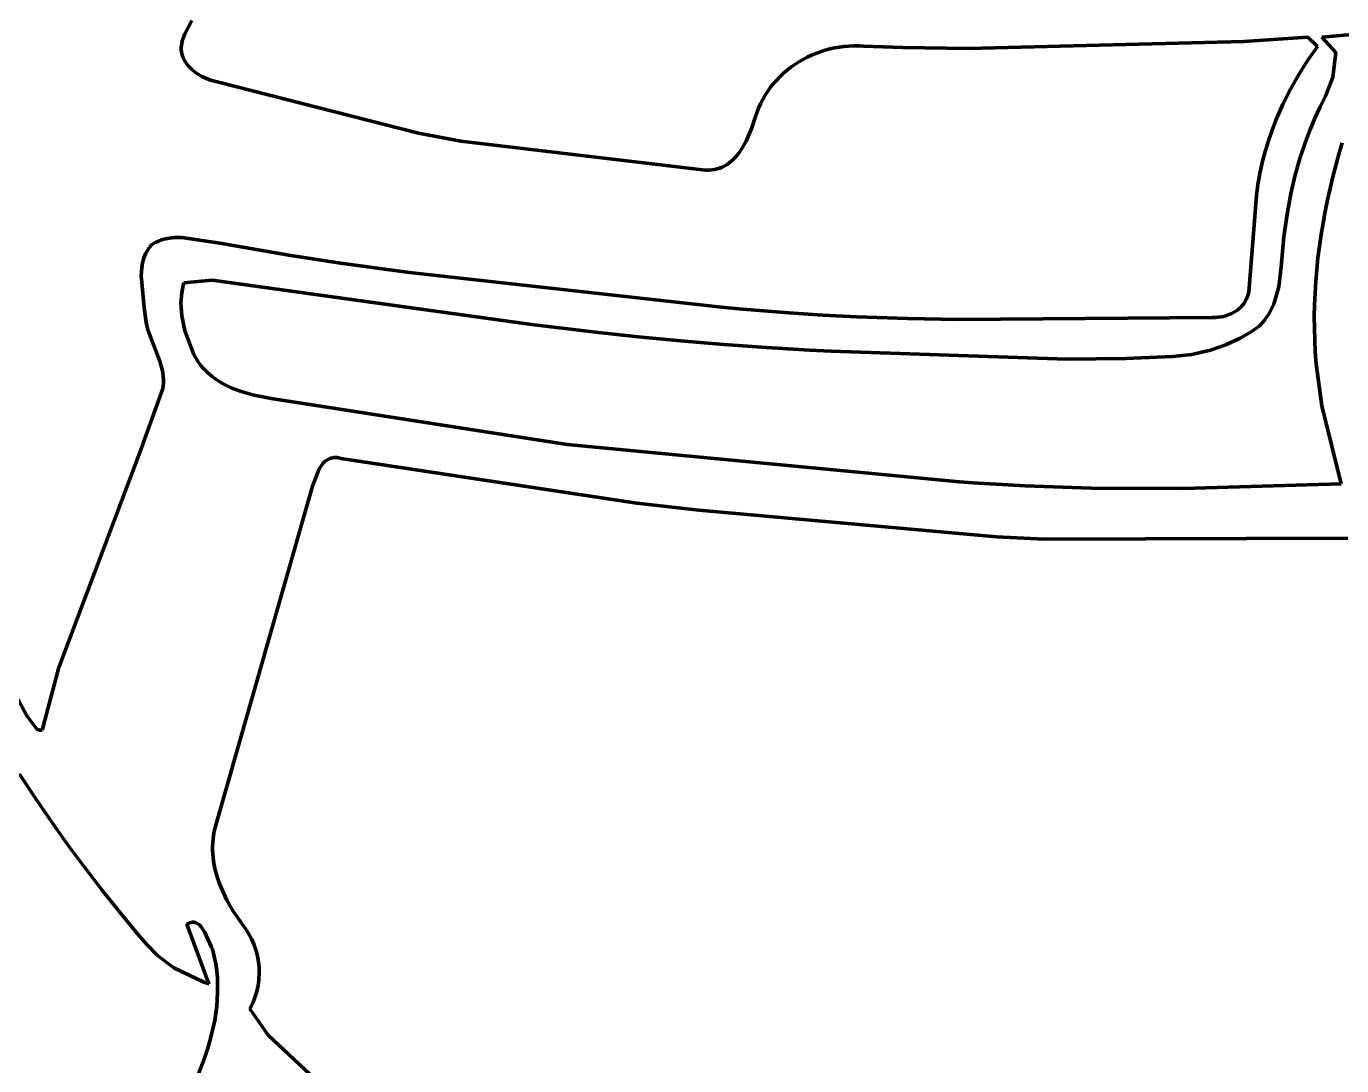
# Model space of a CAD drawing. Header units: millimetres. Extents: x 0 to 14, y 0 to 17.6.
# Drawn here: x 6.058 to 8.891, y 9.723 to 11.961 of the extents above; entities that cross this region are included whole.
import ezdxf

# ---------------------------------------------------------------- set-up
doc = ezdxf.new("R2010")
doc.units = ezdxf.units.MM
doc.layers.add('color#010506ff', color=7, linetype='CONTINUOUS', lineweight=100)
doc.layers.add('color#ffffffff', color=7, linetype='CONTINUOUS', lineweight=100)

msp = doc.modelspace()

# ---------------------------------------------------------------- linework, layer by layer
at = {"layer": 'color#010506ff'}
for p, q in [((6.3994, 11.9448), (6.4143, 11.9734)), ((6.3926, 11.9246), (6.3938, 11.9296)), ((6.3938, 11.9296), (6.3994, 11.9448)), ((8.68, 11.9287), (8.0868, 11.9135)), ((8.8176, 11.9377), (8.68, 11.9287)), ((8.8387, 11.9178), (8.8176, 11.9377)), ((8.9783, 11.949), (8.8481, 11.9376)), ((8.8481, 11.9376), (8.8784, 11.9048)), ((6.3916, 11.915), (6.3919, 11.9198)), ((6.3917, 11.9104), (6.3916, 11.915)), ((6.3922, 11.9059), (6.3917, 11.9104)), ((6.3919, 11.9198), (6.3926, 11.9246)), ((6.393, 11.9016), (6.3922, 11.9059)), ((6.3942, 11.8973), (6.393, 11.9016)), ((7.7491, 11.899), (7.7398, 11.8946)), ((7.7586, 11.903), (7.7491, 11.899)), ((7.7683, 11.9066), (7.7586, 11.903)), ((7.7782, 11.9098), (7.7683, 11.9066)), ((7.7882, 11.9125), (7.7782, 11.9098)), ((7.7983, 11.9148), (7.7882, 11.9125)), ((7.8086, 11.9166), (7.7983, 11.9148)), ((7.8189, 11.9179), (7.8086, 11.9166)), ((7.8293, 11.9188), (7.8189, 11.9179)), ((7.8398, 11.9192), (7.8293, 11.9188)), ((7.8503, 11.9191), (7.8398, 11.9192)), ((7.8608, 11.9185), (7.8503, 11.9191)), ((7.9455, 11.9154), (7.8608, 11.9185)), ((8.0868, 11.9135), (7.9455, 11.9154)), ((8.818, 11.8883), (8.8387, 11.9178)), ((8.8784, 11.9048), (8.8719, 11.8515)), ((6.3958, 11.8932), (6.3942, 11.8973)), ((6.3976, 11.8893), (6.3958, 11.8932)), ((6.4021, 11.8818), (6.3976, 11.8893)), ((6.4077, 11.8748), (6.4021, 11.8818)), ((6.4142, 11.8684), (6.4077, 11.8748)), ((7.7047, 11.873), (7.6966, 11.8667)), ((7.7131, 11.879), (7.7047, 11.873)), ((7.7218, 11.8846), (7.7131, 11.879)), ((7.7307, 11.8898), (7.7218, 11.8846)), ((7.7398, 11.8946), (7.7307, 11.8898)), ((8.7987, 11.8577), (8.818, 11.8883)), ((6.4252, 11.8599), (6.4142, 11.8684)), ((6.4374, 11.8527), (6.4252, 11.8599)), ((6.4546, 11.8454), (6.4374, 11.8527)), ((6.472, 11.8407), (6.4546, 11.8454)), ((7.6741, 11.8455), (7.6673, 11.8378)), ((7.6813, 11.8529), (7.6741, 11.8455)), ((7.6888, 11.86), (7.6813, 11.8529)), ((7.6966, 11.8667), (7.6888, 11.86)), ((8.7808, 11.8261), (8.7987, 11.8577)), ((8.8719, 11.8515), (8.8562, 11.8111)), ((6.9025, 11.7311), (6.472, 11.8407)), ((7.6548, 11.8214), (7.6492, 11.8127)), ((7.6609, 11.8298), (7.6548, 11.8214)), ((7.6673, 11.8378), (7.6609, 11.8298)), ((8.7644, 11.7936), (8.7808, 11.8261)), ((7.6391, 11.7945), (7.6348, 11.785)), ((7.6439, 11.8038), (7.6391, 11.7945)), ((7.6492, 11.8127), (7.6439, 11.8038)), ((8.7498, 11.7602), (8.7644, 11.7936)), ((8.8442, 11.7875), (8.8331, 11.7635)), ((8.8562, 11.8111), (8.8442, 11.7875)), ((7.6275, 11.7651), (7.6203, 11.7424)), ((7.6309, 11.7752), (7.6275, 11.7651)), ((7.6348, 11.785), (7.6309, 11.7752)), ((8.741, 11.7376), (8.7498, 11.7602)), ((8.8331, 11.7635), (8.8229, 11.7391)), ((6.9934, 11.7136), (6.9025, 11.7311)), ((7.6203, 11.7424), (7.6083, 11.7139)), ((8.7331, 11.7147), (8.741, 11.7376)), ((8.8229, 11.7391), (8.8135, 11.7144)), ((7.5141, 11.6519), (6.9934, 11.7136)), ((7.6083, 11.7139), (7.5992, 11.6978)), ((8.726, 11.6915), (8.7331, 11.7147)), ((8.8135, 11.7144), (8.801, 11.6768)), ((8.8849, 11.686), (8.8919, 11.7105)), ((7.5805, 11.6745), (7.5762, 11.6706)), ((7.5846, 11.6787), (7.5805, 11.6745)), ((7.5923, 11.6878), (7.5846, 11.6787)), ((7.5992, 11.6978), (7.5923, 11.6878)), ((8.7198, 11.6681), (8.726, 11.6915)), ((8.801, 11.6768), (8.7903, 11.6387)), ((8.8782, 11.6615), (8.8849, 11.686)), ((7.5209, 11.6514), (7.5141, 11.6519)), ((7.5275, 11.6513), (7.5209, 11.6514)), ((7.5339, 11.6518), (7.5275, 11.6513)), ((7.54, 11.6527), (7.5339, 11.6518)), ((7.5458, 11.6541), (7.54, 11.6527)), ((7.5515, 11.6559), (7.5458, 11.6541)), ((7.5568, 11.6581), (7.5515, 11.6559)), ((7.562, 11.6607), (7.5568, 11.6581)), ((7.567, 11.6636), (7.562, 11.6607)), ((7.5717, 11.6669), (7.567, 11.6636)), ((7.5762, 11.6706), (7.5717, 11.6669)), ((8.7104, 11.6206), (8.7146, 11.6445)), ((8.7146, 11.6445), (8.7198, 11.6681)), ((8.8719, 11.6369), (8.8782, 11.6615)), ((8.7072, 11.5966), (8.7104, 11.6206)), ((8.7903, 11.6387), (8.7812, 11.6001)), ((8.866, 11.6122), (8.8719, 11.6369)), ((8.6906, 11.3885), (8.7072, 11.5966)), ((8.7812, 11.6001), (8.7738, 11.5611)), ((8.8555, 11.5626), (8.8605, 11.5874)), ((8.8605, 11.5874), (8.866, 11.6122)), ((8.7738, 11.5611), (8.7663, 11.5087)), ((8.8509, 11.5376), (8.8555, 11.5626)), ((8.8467, 11.5126), (8.8509, 11.5376)), ((6.3472, 11.5006), (6.357, 11.5034)), ((6.357, 11.5034), (6.3669, 11.5053)), ((6.3669, 11.5053), (6.377, 11.5062)), ((6.377, 11.5062), (6.3925, 11.5062)), ((6.3925, 11.5062), (6.4749, 11.4942)), ((8.7663, 11.5087), (8.7605, 11.4429)), ((8.843, 11.4876), (8.8467, 11.5126)), ((6.3155, 11.4724), (6.3182, 11.4773)), ((6.3182, 11.4773), (6.3212, 11.4821)), ((6.3212, 11.4821), (6.3246, 11.4867)), ((6.3246, 11.4867), (6.3283, 11.4912)), ((6.3283, 11.4912), (6.333, 11.494)), ((6.333, 11.494), (6.3376, 11.4965)), ((6.3376, 11.4965), (6.3424, 11.4987)), ((6.3424, 11.4987), (6.3472, 11.5006)), ((6.4749, 11.4942), (6.5119, 11.4875)), ((6.5119, 11.4875), (6.623, 11.4685)), ((8.8398, 11.4625), (8.843, 11.4876)), ((6.3064, 11.4411), (6.3083, 11.4519)), ((6.3083, 11.4519), (6.3113, 11.4623)), ((6.3113, 11.4623), (6.3133, 11.4674)), ((6.3133, 11.4674), (6.3155, 11.4724)), ((6.623, 11.4685), (6.7343, 11.4513)), ((6.7343, 11.4513), (6.8831, 11.4307)), ((8.8372, 11.4373), (8.8398, 11.4625)), ((6.3053, 11.4244), (6.3064, 11.4411)), ((6.312, 11.356), (6.3053, 11.4244)), ((6.8831, 11.4307), (7.5551, 11.3567)), ((8.7605, 11.4429), (8.7555, 11.4)), ((8.835, 11.4121), (8.8372, 11.4373)), ((6.3954, 11.4036), (6.3925, 11.3873)), ((6.3968, 11.409), (6.3954, 11.4036)), ((6.4585, 11.4142), (6.3968, 11.409)), ((7.146, 11.3188), (6.4585, 11.4142)), ((8.7555, 11.4), (8.7446, 11.3629)), ((8.8334, 11.3868), (8.835, 11.4121)), ((6.3925, 11.3873), (6.391, 11.3654)), ((6.391, 11.3654), (6.3926, 11.338)), ((8.6743, 11.357), (8.681, 11.3652)), ((8.681, 11.3652), (8.6862, 11.3745)), ((8.6862, 11.3745), (8.6888, 11.3813)), ((8.6888, 11.3813), (8.6906, 11.3885)), ((8.7446, 11.3629), (8.7339, 11.3415)), ((8.8319, 11.3362), (8.8323, 11.3615)), ((8.8323, 11.3615), (8.8334, 11.3868)), ((6.3144, 11.3343), (6.312, 11.356)), ((6.3158, 11.3234), (6.3144, 11.3343)), ((6.3926, 11.338), (6.3992, 11.3055)), ((7.5551, 11.3567), (7.5915, 11.353)), ((7.5915, 11.353), (7.6278, 11.3497)), ((7.6278, 11.3497), (7.7005, 11.3439)), ((7.7005, 11.3439), (7.7733, 11.3392)), ((7.7733, 11.3392), (7.8462, 11.3356)), ((7.8462, 11.3356), (7.9555, 11.3318)), ((8.0649, 11.3298), (8.6121, 11.3339)), ((8.6121, 11.3339), (8.6193, 11.3339)), ((8.6193, 11.3339), (8.6371, 11.3364)), ((8.6371, 11.3364), (8.6541, 11.3426)), ((8.6541, 11.3426), (8.6663, 11.35)), ((8.6663, 11.35), (8.6743, 11.357)), ((8.7339, 11.3415), (8.7229, 11.3259)), ((8.832, 11.3108), (8.8319, 11.3362)), ((6.3196, 11.3074), (6.3158, 11.3234)), ((6.3452, 11.2404), (6.3196, 11.3074)), ((6.3992, 11.3055), (6.4188, 11.2541)), ((7.2838, 11.3026), (7.146, 11.3188)), ((7.9555, 11.3318), (8.0649, 11.3298)), ((8.713, 11.3152), (8.6961, 11.3033)), ((8.7229, 11.3259), (8.713, 11.3152)), ((8.8327, 11.2854), (8.832, 11.3108)), ((7.3758, 11.2927), (7.2838, 11.3026)), ((7.4678, 11.2838), (7.3758, 11.2927)), ((7.56, 11.276), (7.4678, 11.2838)), ((7.6523, 11.2693), (7.56, 11.276)), ((8.6724, 11.2894), (8.6412, 11.2749)), ((8.6961, 11.3033), (8.6724, 11.2894)), ((8.834, 11.26), (8.8327, 11.2854)), ((6.4188, 11.2541), (6.4222, 11.2479)), ((6.4222, 11.2479), (6.4258, 11.2419)), ((7.6985, 11.2664), (7.6523, 11.2693)), ((7.7447, 11.2639), (7.6985, 11.2664)), ((7.791, 11.2617), (7.7447, 11.2639)), ((8.2988, 11.2445), (7.791, 11.2617)), ((8.5274, 11.2502), (8.4258, 11.246)), ((8.5683, 11.2547), (8.5274, 11.2502)), ((8.6086, 11.2638), (8.5683, 11.2547)), ((8.6412, 11.2749), (8.6086, 11.2638)), ((8.836, 11.2345), (8.834, 11.26)), ((6.3509, 11.2195), (6.3452, 11.2404)), ((6.3526, 11.2088), (6.3509, 11.2195)), ((6.4258, 11.2419), (6.4298, 11.2362)), ((6.4298, 11.2362), (6.4339, 11.2308)), ((6.4339, 11.2308), (6.4384, 11.2256)), ((6.4384, 11.2256), (6.443, 11.2206)), ((6.443, 11.2206), (6.4478, 11.2159)), ((8.4258, 11.246), (8.2988, 11.2445)), ((8.8478, 11.144), (8.836, 11.2345)), ((6.3532, 11.1979), (6.3526, 11.2088)), ((6.3526, 11.1868), (6.3531, 11.1924)), ((6.3531, 11.1924), (6.3532, 11.1979)), ((6.4478, 11.2159), (6.4581, 11.2071)), ((6.4581, 11.2071), (6.4691, 11.1992)), ((6.4691, 11.1992), (6.4807, 11.1921)), ((6.4807, 11.1921), (6.4991, 11.1829)), ((6.3027, 11.0431), (6.3517, 11.1812)), ((6.3517, 11.1812), (6.3526, 11.1868)), ((6.4991, 11.1829), (6.5183, 11.1753)), ((6.5183, 11.1753), (6.5449, 11.1674)), ((6.5449, 11.1674), (6.585, 11.1595)), ((6.585, 11.1595), (7.2226, 11.0609)), ((8.8899, 10.9758), (8.8478, 11.144)), ((7.2226, 11.0609), (8.0679, 10.9801)), ((6.1281, 10.5804), (6.3027, 11.0431)), ((6.7008, 11.0238), (6.6963, 11.0194)), ((6.7058, 11.0275), (6.7008, 11.0238)), ((6.7113, 11.0303), (6.7058, 11.0275)), ((6.7142, 11.0313), (6.7113, 11.0303)), ((6.7173, 11.032), (6.7142, 11.0313)), ((6.7205, 11.0324), (6.7173, 11.032)), ((6.7239, 11.0325), (6.7205, 11.0324)), ((6.7275, 11.0323), (6.7239, 11.0325)), ((6.7312, 11.0318), (6.7275, 11.0323)), ((6.735, 11.0308), (6.7312, 11.0318)), ((7.3725, 10.9341), (6.735, 11.0308)), ((6.6888, 11.0085), (6.6744, 10.9708)), ((6.6963, 11.0194), (6.6888, 11.0085)), ((6.6744, 10.9708), (6.4669, 10.2438)), ((8.0679, 10.9801), (8.0962, 10.978)), ((8.0962, 10.978), (8.2095, 10.9714)), ((8.2095, 10.9714), (8.3512, 10.9667)), ((8.3512, 10.9667), (8.5497, 10.9656)), ((8.5497, 10.9656), (8.8899, 10.9758)), ((7.506, 10.9193), (7.3725, 10.9341)), ((8.1471, 10.8614), (7.506, 10.9193)), ((8.25, 10.8566), (8.1471, 10.8614)), ((8.9043, 10.859), (8.25, 10.8566)), ((5.8854, 10.8014), (6.0589, 10.4764)), ((6.0923, 10.4457), (6.1281, 10.5804)), ((6.0589, 10.4764), (6.0599, 10.4753)), ((6.0599, 10.4753), (6.0808, 10.4473)), ((6.0808, 10.4473), (6.0869, 10.4454)), ((6.0869, 10.4454), (6.0923, 10.4457)), ((6.0767, 10.2996), (6.0431, 10.3508)), ((6.1112, 10.2491), (6.0767, 10.2996)), ((6.1467, 10.1993), (6.1112, 10.2491)), ((6.4627, 10.2275), (6.4612, 10.2194)), ((6.4646, 10.2356), (6.4627, 10.2275)), ((6.4669, 10.2438), (6.4646, 10.2356)), ((6.1831, 10.1502), (6.1467, 10.1993)), ((6.4594, 10.2032), (6.4591, 10.1951)), ((6.4601, 10.2113), (6.4594, 10.2032)), ((6.4612, 10.2194), (6.4601, 10.2113)), ((6.4591, 10.1951), (6.4591, 10.1871)), ((6.4591, 10.1871), (6.4595, 10.179)), ((6.4595, 10.179), (6.4602, 10.171)), ((6.4602, 10.171), (6.4612, 10.1631)), ((6.2204, 10.1017), (6.1831, 10.1502)), ((6.4612, 10.1631), (6.4641, 10.1473)), ((6.4641, 10.1473), (6.4682, 10.1317)), ((6.4682, 10.1317), (6.4733, 10.1163)), ((6.4733, 10.1163), (6.4794, 10.1012)), ((6.2585, 10.0539), (6.2204, 10.1017)), ((6.4794, 10.1012), (6.49, 10.0792)), ((6.49, 10.0792), (6.5022, 10.0579)), ((6.5022, 10.0579), (6.5252, 10.0244)), ((6.2976, 10.0068), (6.2585, 10.0539)), ((6.4069, 10.0291), (6.4036, 10.0273)), ((6.4101, 10.0304), (6.4069, 10.0291)), ((6.4131, 10.0312), (6.4101, 10.0304)), ((6.416, 10.0316), (6.4131, 10.0312)), ((6.4187, 10.0316), (6.416, 10.0316)), ((6.4213, 10.0312), (6.4187, 10.0316)), ((6.4238, 10.0304), (6.4213, 10.0312)), ((6.4262, 10.0293), (6.4238, 10.0304)), ((6.4306, 10.0262), (6.4262, 10.0293)), ((6.3174, 9.9835), (6.2976, 10.0068)), ((6.4036, 10.0273), (6.4509, 9.8993)), ((6.4347, 10.022), (6.4306, 10.0262)), ((6.4417, 10.0113), (6.4347, 10.022)), ((6.4566, 9.9781), (6.4417, 10.0113)), ((6.5252, 10.0244), (6.5292, 10.019)), ((6.5292, 10.019), (6.5364, 10.0078)), ((6.5364, 10.0078), (6.5427, 9.9963)), ((6.3406, 9.9599), (6.3174, 9.9835)), ((6.459, 9.9734), (6.4566, 9.9781)), ((6.4628, 9.9579), (6.459, 9.9734)), ((6.5427, 9.9963), (6.548, 9.9843)), ((6.548, 9.9843), (6.5523, 9.972)), ((6.3759, 9.9338), (6.3406, 9.9599)), ((6.4658, 9.9425), (6.4628, 9.9579)), ((6.5523, 9.972), (6.5557, 9.9595)), ((6.5557, 9.9595), (6.558, 9.9468)), ((6.558, 9.9468), (6.5593, 9.934)), ((6.4405, 9.9029), (6.3759, 9.9338)), ((6.468, 9.9271), (6.4658, 9.9425)), ((6.4694, 9.9117), (6.468, 9.9271)), ((6.5596, 9.9211), (6.5588, 9.9082)), ((6.5593, 9.934), (6.5596, 9.9211)), ((6.4509, 9.8993), (6.4405, 9.9029)), ((6.47, 9.8964), (6.4694, 9.9117)), ((6.47, 9.8811), (6.47, 9.8964)), ((6.5571, 9.8953), (6.5543, 9.8826)), ((6.5588, 9.9082), (6.5571, 9.8953)), ((6.468, 9.8506), (6.4693, 9.8658)), ((6.4693, 9.8658), (6.47, 9.8811)), ((6.5504, 9.87), (6.5455, 9.8577)), ((6.5543, 9.8826), (6.5504, 9.87)), ((6.4636, 9.8204), (6.4661, 9.8355)), ((6.4661, 9.8355), (6.468, 9.8506)), ((6.5455, 9.8577), (6.5396, 9.8456)), ((6.5396, 9.8456), (6.5791, 9.7885)), ((6.4571, 9.7904), (6.4606, 9.8054)), ((6.4606, 9.8054), (6.4636, 9.8204)), ((6.4487, 9.7606), (6.4531, 9.7755)), ((6.4531, 9.7755), (6.4571, 9.7904)), ((6.5791, 9.7885), (6.9144, 9.4745)), ((6.4387, 9.7311), (6.4439, 9.7458)), ((6.4439, 9.7458), (6.4487, 9.7606)), ((6.4274, 9.7019), (6.4387, 9.7311))]:
    msp.add_line(p, q, dxfattribs=at)
at = {"layer": 'color#ffffffff'}
for p, q in [((6.4143, 11.9734), (6.3994, 11.9448)), ((6.3938, 11.9296), (6.3926, 11.9246)), ((6.3994, 11.9448), (6.3938, 11.9296)), ((8.0868, 11.9135), (8.68, 11.9287)), ((8.68, 11.9287), (8.8176, 11.9377)), ((8.8176, 11.9377), (8.8387, 11.9178)), ((8.8481, 11.9376), (8.9783, 11.949)), ((8.8784, 11.9048), (8.8481, 11.9376)), ((6.3919, 11.9198), (6.3916, 11.915)), ((6.3916, 11.915), (6.3917, 11.9104)), ((6.3917, 11.9104), (6.3922, 11.9059)), ((6.3926, 11.9246), (6.3919, 11.9198)), ((6.3922, 11.9059), (6.393, 11.9016)), ((6.393, 11.9016), (6.3942, 11.8973)), ((7.7398, 11.8946), (7.7491, 11.899)), ((7.7491, 11.899), (7.7586, 11.903)), ((7.7586, 11.903), (7.7683, 11.9066)), ((7.7683, 11.9066), (7.7782, 11.9098)), ((7.7782, 11.9098), (7.7882, 11.9125)), ((7.7882, 11.9125), (7.7983, 11.9148)), ((7.7983, 11.9148), (7.8086, 11.9166)), ((7.8086, 11.9166), (7.8189, 11.9179)), ((7.8189, 11.9179), (7.8293, 11.9188)), ((7.8293, 11.9188), (7.8398, 11.9192)), ((7.8398, 11.9192), (7.8503, 11.9191)), ((7.8503, 11.9191), (7.8608, 11.9185)), ((7.8608, 11.9185), (7.9455, 11.9154)), ((7.9455, 11.9154), (8.0868, 11.9135)), ((8.8387, 11.9178), (8.818, 11.8883)), ((8.8719, 11.8515), (8.8784, 11.9048)), ((6.3942, 11.8973), (6.3958, 11.8932)), ((6.3958, 11.8932), (6.3976, 11.8893)), ((6.3976, 11.8893), (6.4021, 11.8818)), ((6.4021, 11.8818), (6.4077, 11.8748)), ((6.4077, 11.8748), (6.4142, 11.8684)), ((7.6966, 11.8667), (7.7047, 11.873)), ((7.7047, 11.873), (7.7131, 11.879)), ((7.7131, 11.879), (7.7218, 11.8846)), ((7.7218, 11.8846), (7.7307, 11.8898)), ((7.7307, 11.8898), (7.7398, 11.8946)), ((8.818, 11.8883), (8.7987, 11.8577)), ((6.4142, 11.8684), (6.4252, 11.8599)), ((6.4252, 11.8599), (6.4374, 11.8527)), ((6.4374, 11.8527), (6.4546, 11.8454)), ((6.4546, 11.8454), (6.472, 11.8407)), ((7.6673, 11.8378), (7.6741, 11.8455)), ((7.6741, 11.8455), (7.6813, 11.8529)), ((7.6813, 11.8529), (7.6888, 11.86)), ((7.6888, 11.86), (7.6966, 11.8667)), ((8.7987, 11.8577), (8.7808, 11.8261)), ((8.8562, 11.8111), (8.8719, 11.8515)), ((6.472, 11.8407), (6.9025, 11.7311)), ((7.6492, 11.8127), (7.6548, 11.8214)), ((7.6548, 11.8214), (7.6609, 11.8298)), ((7.6609, 11.8298), (7.6673, 11.8378)), ((8.7808, 11.8261), (8.7644, 11.7936)), ((7.6348, 11.785), (7.6391, 11.7945)), ((7.6391, 11.7945), (7.6439, 11.8038)), ((7.6439, 11.8038), (7.6492, 11.8127)), ((8.7644, 11.7936), (8.7498, 11.7602)), ((8.8331, 11.7635), (8.8442, 11.7875)), ((8.8442, 11.7875), (8.8562, 11.8111)), ((7.6203, 11.7424), (7.6275, 11.7651)), ((7.6275, 11.7651), (7.6309, 11.7752)), ((7.6309, 11.7752), (7.6348, 11.785)), ((8.7498, 11.7602), (8.741, 11.7376)), ((8.8229, 11.7391), (8.8331, 11.7635)), ((6.9025, 11.7311), (6.9934, 11.7136)), ((7.6083, 11.7139), (7.6203, 11.7424)), ((8.741, 11.7376), (8.7331, 11.7147)), ((8.8135, 11.7144), (8.8229, 11.7391)), ((6.9934, 11.7136), (7.5141, 11.6519)), ((7.5992, 11.6978), (7.6083, 11.7139)), ((8.7331, 11.7147), (8.726, 11.6915)), ((8.801, 11.6768), (8.8135, 11.7144)), ((8.8919, 11.7105), (8.8849, 11.686)), ((7.5762, 11.6706), (7.5805, 11.6745)), ((7.5805, 11.6745), (7.5846, 11.6787)), ((7.5846, 11.6787), (7.5923, 11.6878)), ((7.5923, 11.6878), (7.5992, 11.6978)), ((8.726, 11.6915), (8.7198, 11.6681)), ((8.7903, 11.6387), (8.801, 11.6768)), ((8.8849, 11.686), (8.8782, 11.6615)), ((7.5141, 11.6519), (7.5209, 11.6514)), ((7.5209, 11.6514), (7.5275, 11.6513)), ((7.5275, 11.6513), (7.5339, 11.6518)), ((7.5339, 11.6518), (7.54, 11.6527)), ((7.54, 11.6527), (7.5458, 11.6541)), ((7.5458, 11.6541), (7.5515, 11.6559)), ((7.5515, 11.6559), (7.5568, 11.6581)), ((7.5568, 11.6581), (7.562, 11.6607)), ((7.562, 11.6607), (7.567, 11.6636)), ((7.567, 11.6636), (7.5717, 11.6669)), ((7.5717, 11.6669), (7.5762, 11.6706)), ((8.7146, 11.6445), (8.7104, 11.6206)), ((8.7198, 11.6681), (8.7146, 11.6445)), ((8.8782, 11.6615), (8.8719, 11.6369)), ((8.7104, 11.6206), (8.7072, 11.5966)), ((8.7812, 11.6001), (8.7903, 11.6387)), ((8.8719, 11.6369), (8.866, 11.6122)), ((8.7072, 11.5966), (8.6906, 11.3885)), ((8.7738, 11.5611), (8.7812, 11.6001)), ((8.8605, 11.5874), (8.8555, 11.5626)), ((8.866, 11.6122), (8.8605, 11.5874)), ((8.7663, 11.5087), (8.7738, 11.5611)), ((8.8555, 11.5626), (8.8509, 11.5376)), ((8.8509, 11.5376), (8.8467, 11.5126)), ((6.357, 11.5034), (6.3472, 11.5006)), ((6.3669, 11.5053), (6.357, 11.5034)), ((6.377, 11.5062), (6.3669, 11.5053)), ((6.3925, 11.5062), (6.377, 11.5062)), ((6.4749, 11.4942), (6.3925, 11.5062)), ((8.7605, 11.4429), (8.7663, 11.5087)), ((8.8467, 11.5126), (8.843, 11.4876)), ((6.3182, 11.4773), (6.3155, 11.4724)), ((6.3212, 11.4821), (6.3182, 11.4773)), ((6.3246, 11.4867), (6.3212, 11.4821)), ((6.3283, 11.4912), (6.3246, 11.4867)), ((6.333, 11.494), (6.3283, 11.4912)), ((6.3376, 11.4965), (6.333, 11.494)), ((6.3424, 11.4987), (6.3376, 11.4965)), ((6.3472, 11.5006), (6.3424, 11.4987)), ((6.5119, 11.4875), (6.4749, 11.4942)), ((6.623, 11.4685), (6.5119, 11.4875)), ((8.843, 11.4876), (8.8398, 11.4625)), ((6.3083, 11.4519), (6.3064, 11.4411)), ((6.3113, 11.4623), (6.3083, 11.4519)), ((6.3133, 11.4674), (6.3113, 11.4623)), ((6.3155, 11.4724), (6.3133, 11.4674)), ((6.7343, 11.4513), (6.623, 11.4685)), ((6.8831, 11.4307), (6.7343, 11.4513)), ((8.8398, 11.4625), (8.8372, 11.4373)), ((6.3064, 11.4411), (6.3053, 11.4244)), ((6.3053, 11.4244), (6.312, 11.356)), ((7.5551, 11.3567), (6.8831, 11.4307)), ((8.7555, 11.4), (8.7605, 11.4429)), ((8.8372, 11.4373), (8.835, 11.4121)), ((6.3925, 11.3873), (6.3954, 11.4036)), ((6.3954, 11.4036), (6.3968, 11.409)), ((6.3968, 11.409), (6.4585, 11.4142)), ((6.4585, 11.4142), (7.146, 11.3188)), ((8.7446, 11.3629), (8.7555, 11.4)), ((8.835, 11.4121), (8.8334, 11.3868)), ((6.391, 11.3654), (6.3925, 11.3873)), ((6.3926, 11.338), (6.391, 11.3654)), ((8.681, 11.3652), (8.6743, 11.357)), ((8.6862, 11.3745), (8.681, 11.3652)), ((8.6888, 11.3813), (8.6862, 11.3745)), ((8.6906, 11.3885), (8.6888, 11.3813)), ((8.7339, 11.3415), (8.7446, 11.3629)), ((8.8323, 11.3615), (8.8319, 11.3362)), ((8.8334, 11.3868), (8.8323, 11.3615)), ((6.312, 11.356), (6.3144, 11.3343)), ((6.3144, 11.3343), (6.3158, 11.3234)), ((6.3992, 11.3055), (6.3926, 11.338)), ((7.5915, 11.353), (7.5551, 11.3567)), ((7.6278, 11.3497), (7.5915, 11.353)), ((7.7005, 11.3439), (7.6278, 11.3497)), ((7.7733, 11.3392), (7.7005, 11.3439)), ((7.8462, 11.3356), (7.7733, 11.3392)), ((7.9555, 11.3318), (7.8462, 11.3356)), ((8.6121, 11.3339), (8.0649, 11.3298)), ((8.6193, 11.3339), (8.6121, 11.3339)), ((8.6371, 11.3364), (8.6193, 11.3339)), ((8.6541, 11.3426), (8.6371, 11.3364)), ((8.6663, 11.35), (8.6541, 11.3426)), ((8.6743, 11.357), (8.6663, 11.35)), ((8.7229, 11.3259), (8.7339, 11.3415)), ((8.8319, 11.3362), (8.832, 11.3108)), ((6.3158, 11.3234), (6.3196, 11.3074)), ((6.3196, 11.3074), (6.3452, 11.2404)), ((6.4188, 11.2541), (6.3992, 11.3055)), ((7.146, 11.3188), (7.2838, 11.3026)), ((8.0649, 11.3298), (7.9555, 11.3318)), ((8.6961, 11.3033), (8.713, 11.3152)), ((8.713, 11.3152), (8.7229, 11.3259)), ((8.832, 11.3108), (8.8327, 11.2854)), ((7.2838, 11.3026), (7.3758, 11.2927)), ((7.3758, 11.2927), (7.4678, 11.2838)), ((7.4678, 11.2838), (7.56, 11.276)), ((7.56, 11.276), (7.6523, 11.2693)), ((8.6412, 11.2749), (8.6724, 11.2894)), ((8.6724, 11.2894), (8.6961, 11.3033)), ((8.8327, 11.2854), (8.834, 11.26)), ((6.4222, 11.2479), (6.4188, 11.2541)), ((6.4258, 11.2419), (6.4222, 11.2479)), ((7.6523, 11.2693), (7.6985, 11.2664)), ((7.6985, 11.2664), (7.7447, 11.2639)), ((7.7447, 11.2639), (7.791, 11.2617)), ((7.791, 11.2617), (8.2988, 11.2445)), ((8.4258, 11.246), (8.5274, 11.2502)), ((8.5274, 11.2502), (8.5683, 11.2547)), ((8.5683, 11.2547), (8.6086, 11.2638)), ((8.6086, 11.2638), (8.6412, 11.2749)), ((8.834, 11.26), (8.836, 11.2345)), ((6.3452, 11.2404), (6.3509, 11.2195)), ((6.3509, 11.2195), (6.3526, 11.2088)), ((6.4298, 11.2362), (6.4258, 11.2419)), ((6.4339, 11.2308), (6.4298, 11.2362)), ((6.4384, 11.2256), (6.4339, 11.2308)), ((6.443, 11.2206), (6.4384, 11.2256)), ((6.4478, 11.2159), (6.443, 11.2206)), ((8.2988, 11.2445), (8.4258, 11.246)), ((8.836, 11.2345), (8.8478, 11.144)), ((6.3526, 11.2088), (6.3532, 11.1979)), ((6.3531, 11.1924), (6.3526, 11.1868)), ((6.3532, 11.1979), (6.3531, 11.1924)), ((6.4581, 11.2071), (6.4478, 11.2159)), ((6.4691, 11.1992), (6.4581, 11.2071)), ((6.4807, 11.1921), (6.4691, 11.1992)), ((6.4991, 11.1829), (6.4807, 11.1921)), ((6.3517, 11.1812), (6.3027, 11.0431)), ((6.3526, 11.1868), (6.3517, 11.1812)), ((6.5183, 11.1753), (6.4991, 11.1829)), ((6.5449, 11.1674), (6.5183, 11.1753)), ((6.585, 11.1595), (6.5449, 11.1674)), ((7.2226, 11.0609), (6.585, 11.1595)), ((8.8478, 11.144), (8.8899, 10.9758)), ((8.0679, 10.9801), (7.2226, 11.0609)), ((6.3027, 11.0431), (6.1281, 10.5804)), ((6.6963, 11.0194), (6.7008, 11.0238)), ((6.7008, 11.0238), (6.7058, 11.0275)), ((6.7058, 11.0275), (6.7113, 11.0303)), ((6.7113, 11.0303), (6.7142, 11.0313)), ((6.7142, 11.0313), (6.7173, 11.032)), ((6.7173, 11.032), (6.7205, 11.0324)), ((6.7205, 11.0324), (6.7239, 11.0325)), ((6.7239, 11.0325), (6.7275, 11.0323)), ((6.7275, 11.0323), (6.7312, 11.0318)), ((6.7312, 11.0318), (6.735, 11.0308)), ((6.735, 11.0308), (7.3725, 10.9341)), ((6.6744, 10.9708), (6.6888, 11.0085)), ((6.6888, 11.0085), (6.6963, 11.0194)), ((6.4669, 10.2438), (6.6744, 10.9708)), ((8.0962, 10.978), (8.0679, 10.9801)), ((8.2095, 10.9714), (8.0962, 10.978)), ((8.3512, 10.9667), (8.2095, 10.9714)), ((8.5497, 10.9656), (8.3512, 10.9667)), ((8.8899, 10.9758), (8.5497, 10.9656)), ((7.3725, 10.9341), (7.506, 10.9193)), ((7.506, 10.9193), (8.1471, 10.8614)), ((8.1471, 10.8614), (8.25, 10.8566)), ((8.25, 10.8566), (8.9043, 10.859)), ((6.0589, 10.4764), (5.8854, 10.8014)), ((6.1281, 10.5804), (6.0923, 10.4457)), ((6.0599, 10.4753), (6.0589, 10.4764)), ((6.0808, 10.4473), (6.0599, 10.4753)), ((6.0869, 10.4454), (6.0808, 10.4473)), ((6.0923, 10.4457), (6.0869, 10.4454)), ((6.0431, 10.3508), (6.0767, 10.2996)), ((6.0767, 10.2996), (6.1112, 10.2491)), ((6.1112, 10.2491), (6.1467, 10.1993)), ((6.4612, 10.2194), (6.4627, 10.2275)), ((6.4627, 10.2275), (6.4646, 10.2356)), ((6.4646, 10.2356), (6.4669, 10.2438)), ((6.1467, 10.1993), (6.1831, 10.1502)), ((6.4591, 10.1951), (6.4594, 10.2032)), ((6.4594, 10.2032), (6.4601, 10.2113)), ((6.4601, 10.2113), (6.4612, 10.2194)), ((6.4591, 10.1871), (6.4591, 10.1951)), ((6.4595, 10.179), (6.4591, 10.1871)), ((6.4602, 10.171), (6.4595, 10.179)), ((6.4612, 10.1631), (6.4602, 10.171)), ((6.1831, 10.1502), (6.2204, 10.1017)), ((6.4641, 10.1473), (6.4612, 10.1631)), ((6.4682, 10.1317), (6.4641, 10.1473)), ((6.4733, 10.1163), (6.4682, 10.1317)), ((6.4794, 10.1012), (6.4733, 10.1163)), ((6.2204, 10.1017), (6.2585, 10.0539)), ((6.49, 10.0792), (6.4794, 10.1012)), ((6.5022, 10.0579), (6.49, 10.0792)), ((6.5252, 10.0244), (6.5022, 10.0579)), ((6.2585, 10.0539), (6.2976, 10.0068)), ((6.4036, 10.0273), (6.4069, 10.0291)), ((6.4069, 10.0291), (6.4101, 10.0304)), ((6.4101, 10.0304), (6.4131, 10.0312)), ((6.4131, 10.0312), (6.416, 10.0316)), ((6.416, 10.0316), (6.4187, 10.0316)), ((6.4187, 10.0316), (6.4213, 10.0312)), ((6.4213, 10.0312), (6.4238, 10.0304)), ((6.4238, 10.0304), (6.4262, 10.0293)), ((6.4262, 10.0293), (6.4306, 10.0262)), ((6.2976, 10.0068), (6.3174, 9.9835)), ((6.4509, 9.8993), (6.4036, 10.0273)), ((6.4306, 10.0262), (6.4347, 10.022)), ((6.4347, 10.022), (6.4417, 10.0113)), ((6.4417, 10.0113), (6.4566, 9.9781)), ((6.5292, 10.019), (6.5252, 10.0244)), ((6.5364, 10.0078), (6.5292, 10.019)), ((6.5427, 9.9963), (6.5364, 10.0078)), ((6.3174, 9.9835), (6.3406, 9.9599)), ((6.4566, 9.9781), (6.459, 9.9734)), ((6.459, 9.9734), (6.4628, 9.9579)), ((6.548, 9.9843), (6.5427, 9.9963)), ((6.5523, 9.972), (6.548, 9.9843)), ((6.3406, 9.9599), (6.3759, 9.9338)), ((6.4628, 9.9579), (6.4658, 9.9425)), ((6.5557, 9.9595), (6.5523, 9.972)), ((6.558, 9.9468), (6.5557, 9.9595)), ((6.5593, 9.934), (6.558, 9.9468)), ((6.3759, 9.9338), (6.4405, 9.9029)), ((6.4658, 9.9425), (6.468, 9.9271)), ((6.468, 9.9271), (6.4694, 9.9117)), ((6.5588, 9.9082), (6.5596, 9.9211)), ((6.5596, 9.9211), (6.5593, 9.934)), ((6.4405, 9.9029), (6.4509, 9.8993)), ((6.4694, 9.9117), (6.47, 9.8964)), ((6.47, 9.8964), (6.47, 9.8811)), ((6.5543, 9.8826), (6.5571, 9.8953)), ((6.5571, 9.8953), (6.5588, 9.9082)), ((6.4693, 9.8658), (6.468, 9.8506)), ((6.47, 9.8811), (6.4693, 9.8658)), ((6.5455, 9.8577), (6.5504, 9.87)), ((6.5504, 9.87), (6.5543, 9.8826)), ((6.4661, 9.8355), (6.4636, 9.8204)), ((6.468, 9.8506), (6.4661, 9.8355)), ((6.5396, 9.8456), (6.5455, 9.8577)), ((6.5791, 9.7885), (6.5396, 9.8456)), ((6.4606, 9.8054), (6.4571, 9.7904)), ((6.4636, 9.8204), (6.4606, 9.8054)), ((6.4531, 9.7755), (6.4487, 9.7606)), ((6.4571, 9.7904), (6.4531, 9.7755)), ((6.9144, 9.4745), (6.5791, 9.7885)), ((6.4439, 9.7458), (6.4387, 9.7311)), ((6.4487, 9.7606), (6.4439, 9.7458)), ((6.4387, 9.7311), (6.4274, 9.7019))]:
    msp.add_line(p, q, dxfattribs=at)

doc.saveas('drawing.dxf')
